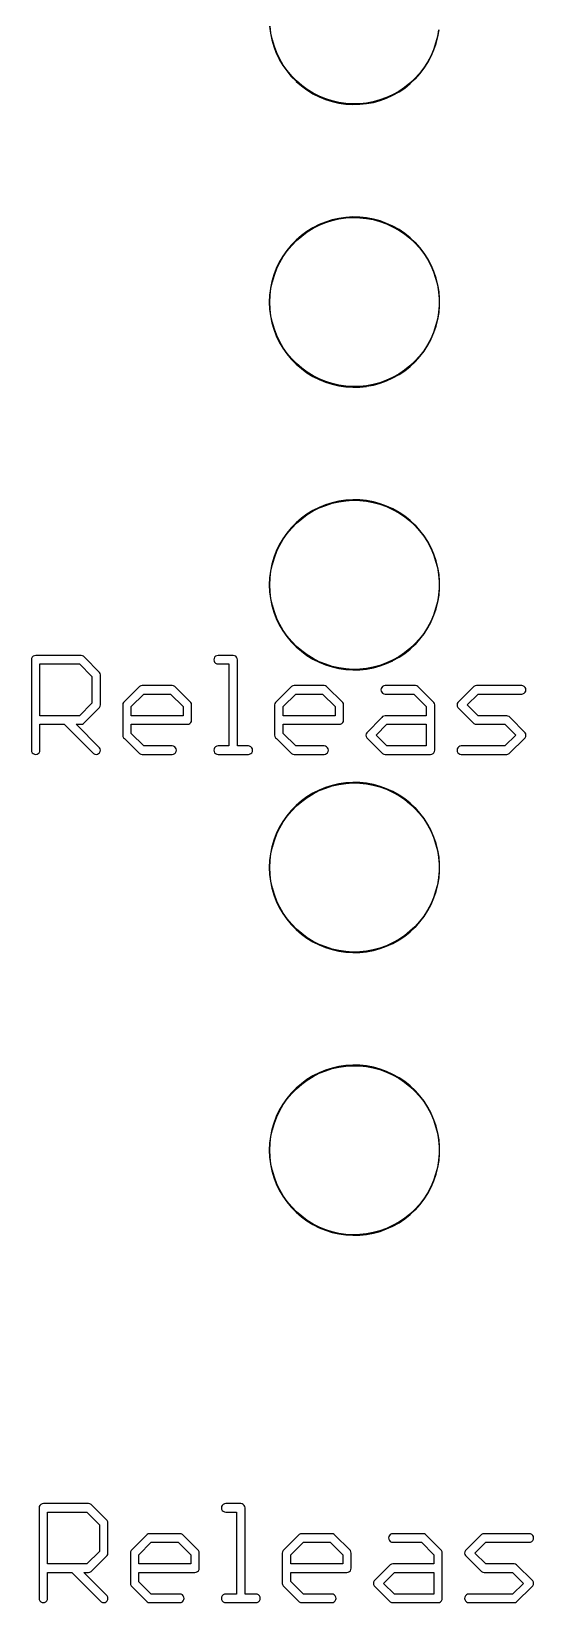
# Model space of a CAD drawing. Extents: x 3 to 69, y 0 to 129.
# Drawn here: x 41.32 to 50.34, y 31.13 to 59.36 of the extents above; entities that cross this region are included whole.
import ezdxf

# ---------------------------------------------------------------- set-up
doc = ezdxf.new("R2010")
doc.units = 0

msp = doc.modelspace()

# ---------------------------------------------------------------- linework, layer by layer
at = {"color": 34, "true_color": 0x008000}
for points in [[(45.59553, 59.45377, 0), (45.61078, 59.33186, 0), (45.61102, 59.33029, 0), (45.63642, 59.20837, 0), (45.67198, 59.08899, 0), (45.71516, 58.97215, 0), (45.7685, 58.86039, 0), (45.76923, 58.85897, 0), (45.83273, 58.75229, 0), (45.90385, 58.65069, 0), (45.98513, 58.55417, 0), (46.07149, 58.46527, 0), (46.07261, 58.46415, 0), (46.16659, 58.38287, 0), (46.26565, 58.30921, 0), (46.37233, 58.24317, 0), (46.37375, 58.24244, 0), (46.48551, 58.18656, 0), (46.59981, 58.14084, 0), (46.71919, 58.10274, 0), (46.83857, 58.0748, 0), (46.84014, 58.07456, 0), (46.9646, 58.05677, 0), (47.08906, 58.04916, 0), (47.21352, 58.0517, 0), (47.33544, 58.0644, 0), (47.337, 58.06464, 0), (47.46146, 58.0875, 0), (47.58084, 58.12052, 0), (47.69768, 58.1637, 0), (47.80944, 58.2145, 0), (47.81086, 58.21523, 0), (47.92008, 58.27619, 0), (48.02422, 58.34477, 0), (48.12074, 58.42351, 0), (48.21218, 58.50733, 0), (48.2133, 58.50845, 0), (48.29458, 58.59989, 0), (48.37078, 58.69895, 0), (48.43936, 58.80309, 0), (48.49778, 58.91485, 0), (48.49851, 58.91627, 0), (48.54677, 59.03057, 0), (48.58741, 59.14741, 0), (48.61789, 59.26679, 0), (48.63821, 59.39125, 0)], [(48.62832, 59.39301, 0), (48.60822, 59.26992, 0), (48.57774, 59.15054, 0), (48.5371, 59.0337, 0), (48.48889, 58.91952, 0), (48.43115, 58.80906, 0), (48.36257, 58.70492, 0), (48.28637, 58.60586, 0), (48.20554, 58.51492, 0), (48.11477, 58.43172, 0), (48.01825, 58.35298, 0), (47.91411, 58.2844, 0), (47.80571, 58.2239, 0), (47.69455, 58.17337, 0), (47.57771, 58.13019, 0), (47.45833, 58.09717, 0), (47.33496, 58.07451, 0), (47.33496, 58.07451, 0), (47.21352, 58.06186, 0), (47.08906, 58.05932, 0), (46.9646, 58.06693, 0), (46.8414, 58.08454, 0), (46.72232, 58.11241, 0), (46.60294, 58.15051, 0), (46.48864, 58.19623, 0), (46.37813, 58.25148, 0), (46.27162, 58.31742, 0), (46.17256, 58.39108, 0), (46.07878, 58.47219, 0), (45.99334, 58.56014, 0), (45.91206, 58.65666, 0), (45.84094, 58.75826, 0), (45.7777, 58.8645, 0), (45.72483, 58.97528, 0), (45.68165, 59.09212, 0), (45.64609, 59.2115, 0), (45.62083, 59.33276, 0), (45.60569, 59.45377, 0)]]:
    msp.add_polyline3d(points, dxfattribs=at)
for points in [[(46.9646, 56.01969, 0), (46.84014, 56.00192, 0), (46.83857, 56.00167, 0), (46.71919, 55.97373, 0), (46.59981, 55.93563, 0), (46.48551, 55.88991, 0), (46.37375, 55.83403, 0), (46.37233, 55.8333, 0), (46.26565, 55.76726, 0), (46.16659, 55.6936, 0), (46.07261, 55.61232, 0), (46.07149, 55.6112, 0), (45.98513, 55.5223, 0), (45.90385, 55.42578, 0), (45.83273, 55.32418, 0), (45.76923, 55.2175, 0), (45.7685, 55.21608, 0), (45.71516, 55.10432, 0), (45.67198, 54.98748, 0), (45.63642, 54.8681, 0), (45.61102, 54.74618, 0), (45.61078, 54.74462, 0), (45.59553, 54.6227, 0), (45.59045, 54.49824, 0), (45.59553, 54.37377, 0), (45.61078, 54.25185, 0), (45.61102, 54.25029, 0), (45.63642, 54.12837, 0), (45.67198, 54.00899, 0), (45.71516, 53.89215, 0), (45.7685, 53.78039, 0), (45.76923, 53.77897, 0), (45.83273, 53.67229, 0), (45.90385, 53.57069, 0), (45.98513, 53.47417, 0), (46.07149, 53.38527, 0), (46.07261, 53.38415, 0), (46.16659, 53.30287, 0), (46.26565, 53.22921, 0), (46.37233, 53.16317, 0), (46.37375, 53.16244, 0), (46.48551, 53.10656, 0), (46.59981, 53.06084, 0), (46.71919, 53.02274, 0), (46.83857, 52.9948, 0), (46.84014, 52.99455, 0), (46.9646, 52.97678, 0), (47.08906, 52.96915, 0), (47.21352, 52.9717, 0), (47.33544, 52.98439, 0), (47.337, 52.98464, 0), (47.46146, 53.0075, 0), (47.58084, 53.04052, 0), (47.69768, 53.0837, 0), (47.80944, 53.1345, 0), (47.81086, 53.13523, 0), (47.92008, 53.19619, 0), (48.02422, 53.26477, 0), (48.12074, 53.34351, 0), (48.21218, 53.42733, 0), (48.2133, 53.42845, 0), (48.29458, 53.51989, 0), (48.37078, 53.61895, 0), (48.43936, 53.72309, 0), (48.49778, 53.83485, 0), (48.49851, 53.83627, 0), (48.54677, 53.95057, 0), (48.58741, 54.06741, 0), (48.61789, 54.18679, 0), (48.63821, 54.31125, 0), (48.63846, 54.31282, 0), (48.64861, 54.43728, 0), (48.64861, 54.5592, 0), (48.63846, 54.68365, 0), (48.63821, 54.68522, 0), (48.61789, 54.80968, 0), (48.58741, 54.92906, 0), (48.54677, 55.0459, 0), (48.49851, 55.1602, 0), (48.49778, 55.16162, 0), (48.43936, 55.27338, 0), (48.37078, 55.37752, 0), (48.29458, 55.47658, 0), (48.2133, 55.56802, 0), (48.21218, 55.56914, 0), (48.12074, 55.65296, 0), (48.02422, 55.7317, 0), (47.92008, 55.80028, 0), (47.81086, 55.86124, 0), (47.80944, 55.86197, 0), (47.69768, 55.91277, 0), (47.58084, 55.95595, 0), (47.46146, 55.98897, 0), (47.337, 56.01183, 0), (47.33544, 56.01208, 0), (47.21352, 56.02477, 0), (47.08906, 56.02732, 0), (46.9646, 56.01969, 0)], [(47.33483, 52.99449, 0), (47.21352, 52.98186, 0), (47.08906, 52.97931, 0), (46.9646, 52.98694, 0), (46.84151, 53.00451, 0), (46.72232, 53.03241, 0), (46.60294, 53.07051, 0), (46.48864, 53.11623, 0), (46.37813, 53.17148, 0), (46.27162, 53.23742, 0), (46.17256, 53.31108, 0), (46.07878, 53.39219, 0), (45.99334, 53.48014, 0), (45.91206, 53.57666, 0), (45.84094, 53.67826, 0), (45.77771, 53.78449, 0), (45.72483, 53.89528, 0), (45.68165, 54.01212, 0), (45.64609, 54.1315, 0), (45.62082, 54.25278, 0), (45.60569, 54.37377, 0), (45.60061, 54.49824, 0), (45.60569, 54.6227, 0), (45.62082, 54.74369, 0), (45.64609, 54.86497, 0), (45.68165, 54.98435, 0), (45.72483, 55.10119, 0), (45.7777, 55.21197, 0), (45.84094, 55.31821, 0), (45.91206, 55.41981, 0), (45.99334, 55.51633, 0), (46.07878, 55.60428, 0), (46.17256, 55.68539, 0), (46.27162, 55.75905, 0), (46.37813, 55.82499, 0), (46.48864, 55.88024, 0), (46.60294, 55.92596, 0), (46.72232, 55.96406, 0), (46.84151, 55.99196, 0), (46.9646, 56.00953, 0), (47.08906, 56.01716, 0), (47.21352, 56.01461, 0), (47.33483, 56.00198, 0), (47.45833, 55.9793, 0), (47.57771, 55.94628, 0), (47.69455, 55.9031, 0), (47.80571, 55.85257, 0), (47.91411, 55.79207, 0), (48.01825, 55.72349, 0), (48.11477, 55.64475, 0), (48.20554, 55.56155, 0), (48.28637, 55.47061, 0), (48.36257, 55.37155, 0), (48.43115, 55.26741, 0), (48.48889, 55.15695, 0), (48.5371, 55.04277, 0), (48.57774, 54.92593, 0), (48.60822, 54.80655, 0), (48.62831, 54.68347, 0), (48.63845, 54.5592, 0), (48.63845, 54.43728, 0), (48.62831, 54.313, 0), (48.60822, 54.18992, 0), (48.57774, 54.07054, 0), (48.5371, 53.9537, 0), (48.48889, 53.83952, 0), (48.43115, 53.72906, 0), (48.36257, 53.62492, 0), (48.28637, 53.52586, 0), (48.20554, 53.43492, 0), (48.11477, 53.35172, 0), (48.01825, 53.27298, 0), (47.91411, 53.2044, 0), (47.80571, 53.1439, 0), (47.69455, 53.09337, 0), (47.57771, 53.05019, 0), (47.45833, 53.01717, 0), (47.33483, 52.99449, 0)], [(46.9646, 50.9397, 0), (46.84014, 50.92191, 0), (46.83857, 50.92167, 0), (46.71919, 50.89373, 0), (46.59981, 50.85563, 0), (46.48551, 50.80991, 0), (46.37375, 50.75403, 0), (46.37233, 50.7533, 0), (46.26565, 50.68726, 0), (46.16659, 50.6136, 0), (46.07261, 50.53232, 0), (46.07149, 50.5312, 0), (45.98513, 50.4423, 0), (45.90385, 50.34578, 0), (45.83273, 50.24418, 0), (45.76923, 50.1375, 0), (45.7685, 50.13608, 0), (45.71516, 50.02432, 0), (45.67198, 49.90748, 0), (45.63642, 49.7881, 0), (45.61102, 49.66618, 0), (45.61078, 49.66462, 0), (45.59553, 49.5427, 0), (45.59045, 49.41824, 0), (45.59553, 49.29378, 0), (45.61078, 49.17185, 0), (45.61102, 49.17029, 0), (45.63642, 49.04837, 0), (45.67198, 48.92899, 0), (45.71516, 48.81215, 0), (45.7685, 48.70039, 0), (45.76923, 48.69897, 0), (45.83273, 48.59229, 0), (45.90385, 48.49069, 0), (45.98513, 48.39417, 0), (46.07149, 48.30527, 0), (46.07261, 48.30415, 0), (46.16659, 48.22287, 0), (46.26565, 48.14921, 0), (46.37233, 48.08317, 0), (46.37375, 48.08244, 0), (46.48551, 48.02656, 0), (46.59981, 47.98084, 0), (46.71919, 47.94274, 0), (46.83857, 47.9148, 0), (46.84014, 47.91456, 0), (46.9646, 47.89677, 0), (47.08906, 47.88916, 0), (47.21352, 47.89169, 0), (47.33544, 47.9044, 0), (47.337, 47.90464, 0), (47.46146, 47.9275, 0), (47.58084, 47.96052, 0), (47.69768, 48.0037, 0), (47.80944, 48.0545, 0), (47.81086, 48.05523, 0), (47.92008, 48.11619, 0), (48.02422, 48.18477, 0), (48.12074, 48.26351, 0), (48.21218, 48.34733, 0), (48.2133, 48.34845, 0), (48.29458, 48.43989, 0), (48.37078, 48.53895, 0), (48.43936, 48.64309, 0), (48.49778, 48.75485, 0), (48.49851, 48.75627, 0), (48.54677, 48.87057, 0), (48.58741, 48.98741, 0), (48.61789, 49.10679, 0), (48.63821, 49.23125, 0), (48.63846, 49.23282, 0), (48.64861, 49.35728, 0), (48.64861, 49.4792, 0), (48.63846, 49.60366, 0), (48.63821, 49.60522, 0), (48.61814, 49.72812, 0), (48.61789, 49.72968, 0), (48.58741, 49.84906, 0), (48.54677, 49.9659, 0), (48.49851, 50.0802, 0), (48.49778, 50.08162, 0), (48.43936, 50.19338, 0), (48.37078, 50.29752, 0), (48.29458, 50.39658, 0), (48.2133, 50.48802, 0), (48.21218, 50.48914, 0), (48.12074, 50.57296, 0), (48.02422, 50.6517, 0), (47.92008, 50.72028, 0), (47.81086, 50.78124, 0), (47.80944, 50.78197, 0), (47.69768, 50.83277, 0), (47.58084, 50.87595, 0), (47.46146, 50.90897, 0), (47.337, 50.93183, 0), (47.33544, 50.93207, 0), (47.21352, 50.94478, 0), (47.08906, 50.94731, 0), (46.9646, 50.9397, 0)], [(47.33496, 47.91451, 0), (47.21352, 47.90185, 0), (47.08906, 47.89932, 0), (46.9646, 47.90693, 0), (46.8414, 47.92454, 0), (46.72232, 47.95241, 0), (46.60294, 47.99051, 0), (46.48864, 48.03623, 0), (46.37813, 48.09148, 0), (46.27162, 48.15742, 0), (46.17256, 48.23108, 0), (46.07878, 48.31219, 0), (45.99334, 48.40014, 0), (45.91206, 48.49666, 0), (45.84094, 48.59826, 0), (45.7777, 48.7045, 0), (45.72483, 48.81528, 0), (45.68165, 48.93212, 0), (45.64609, 49.0515, 0), (45.62082, 49.17278, 0), (45.60569, 49.29378, 0), (45.60061, 49.41824, 0), (45.60569, 49.5427, 0), (45.62082, 49.66369, 0), (45.64609, 49.78497, 0), (45.68165, 49.90435, 0), (45.72483, 50.02119, 0), (45.7777, 50.13197, 0), (45.84094, 50.23821, 0), (45.91206, 50.33981, 0), (45.99334, 50.43633, 0), (46.07878, 50.52428, 0), (46.17256, 50.60539, 0), (46.27162, 50.67905, 0), (46.37813, 50.74499, 0), (46.48864, 50.80024, 0), (46.60294, 50.84596, 0), (46.72232, 50.88406, 0), (46.8414, 50.91193, 0), (46.9646, 50.92954, 0), (47.08906, 50.93715, 0), (47.21352, 50.93462, 0), (47.33496, 50.92196, 0), (47.45833, 50.8993, 0), (47.57771, 50.86628, 0), (47.69455, 50.8231, 0), (47.80571, 50.77257, 0), (47.91411, 50.71207, 0), (48.01825, 50.64349, 0), (48.11477, 50.56475, 0), (48.20554, 50.48155, 0), (48.28637, 50.39061, 0), (48.36257, 50.29155, 0), (48.43115, 50.18741, 0), (48.48889, 50.07695, 0), (48.5371, 49.96277, 0), (48.57774, 49.84593, 0), (48.60822, 49.72655, 0), (48.62832, 49.60346, 0), (48.63845, 49.4792, 0), (48.63845, 49.35728, 0), (48.62831, 49.233, 0), (48.60822, 49.10992, 0), (48.57774, 48.99054, 0), (48.5371, 48.8737, 0), (48.48889, 48.75952, 0), (48.43115, 48.64906, 0), (48.36257, 48.54492, 0), (48.28637, 48.44586, 0), (48.20554, 48.35492, 0), (48.11477, 48.27172, 0), (48.01825, 48.19298, 0), (47.91411, 48.1244, 0), (47.80571, 48.0639, 0), (47.69455, 48.01337, 0), (47.57771, 47.97019, 0), (47.45833, 47.93717, 0), (47.33496, 47.91451, 0)], [(42.2358, 46.91498, 0), (42.25704, 46.92581, 0), (42.2739, 46.94267, 0), (42.54314, 47.21445, 0), (42.55397, 47.23569, 0), (42.5577, 47.25924, 0), (42.5577, 47.80025, 0), (42.55397, 47.8238, 0), (42.54314, 47.84504, 0), (42.2739, 48.11682, 0), (42.25704, 48.13368, 0), (42.2358, 48.14451, 0), (42.21225, 48.14824, 0), (41.39691, 48.14824, 0), (41.37337, 48.14451, 0), (41.35213, 48.13368, 0), (41.33527, 48.11682, 0), (41.32444, 48.09558, 0), (41.32071, 48.07204, 0), (41.32071, 46.44644, 0), (41.32444, 46.42289, 0), (41.33527, 46.40165, 0), (41.35213, 46.38479, 0), (41.37337, 46.37396, 0), (41.39691, 46.37024, 0), (41.42046, 46.37396, 0), (41.44169, 46.38479, 0), (41.45856, 46.40165, 0), (41.46938, 46.42289, 0), (41.47311, 46.44644, 0), (41.47311, 46.91126, 0), (41.91024, 46.91126, 0), (42.43671, 46.38479, 0), (42.45795, 46.37396, 0), (42.4815, 46.37024, 0), (42.50504, 46.37396, 0), (42.52628, 46.38479, 0), (42.54314, 46.40165, 0), (42.55397, 46.42289, 0), (42.5577, 46.44644, 0), (42.55397, 46.46998, 0), (42.54314, 46.49122, 0), (42.1231, 46.91126, 0), (42.21225, 46.91126, 0), (42.2358, 46.91498, 0)], [(42.18174, 47.06366, 0), (41.47311, 47.06366, 0), (41.47311, 47.99584, 0), (42.18173, 47.99584, 0), (42.4053, 47.77016, 0), (42.4053, 47.28933, 0), (42.18174, 47.06366, 0)], [(44.67097, 48.14824, 0), (44.64743, 48.14451, 0), (44.62619, 48.13368, 0), (44.60933, 48.11682, 0), (44.5985, 48.09558, 0), (44.59477, 48.07204, 0), (44.5985, 48.04849, 0), (44.60933, 48.02725, 0), (44.62619, 48.01039, 0), (44.64743, 47.99956, 0), (44.67097, 47.99584, 0), (44.86656, 47.99584, 0), (44.86656, 46.52264, 0), (44.67097, 46.52264, 0), (44.64743, 46.51891, 0), (44.62619, 46.50808, 0), (44.60933, 46.49122, 0), (44.5985, 46.46998, 0), (44.59477, 46.44644, 0), (44.5985, 46.42289, 0), (44.60933, 46.40165, 0), (44.62619, 46.38479, 0), (44.64743, 46.37396, 0), (44.67097, 46.37024, 0), (45.21454, 46.37024, 0), (45.23808, 46.37396, 0), (45.25932, 46.38479, 0), (45.27618, 46.40165, 0), (45.28701, 46.42289, 0), (45.29074, 46.44644, 0), (45.28701, 46.46998, 0), (45.27618, 46.49122, 0), (45.25932, 46.50808, 0), (45.23808, 46.51891, 0), (45.21454, 46.52264, 0), (45.01896, 46.52264, 0), (45.01896, 48.07204, 0), (45.01523, 48.09558, 0), (45.0044, 48.11682, 0), (44.98754, 48.13368, 0), (44.9663, 48.14451, 0), (44.94276, 48.14824, 0), (44.67097, 48.14824, 0)], [(44.14334, 46.91498, 0), (44.16458, 46.92581, 0), (44.18144, 46.94267, 0), (44.19227, 46.96391, 0), (44.196, 46.98746, 0), (44.196, 47.25924, 0), (44.19227, 47.28278, 0), (44.18144, 47.30402, 0), (43.8928, 47.59266, 0), (43.87156, 47.60349, 0), (43.84802, 47.60722, 0), (43.307, 47.60722, 0), (43.28345, 47.60349, 0), (43.26221, 47.59266, 0), (42.97357, 47.30402, 0), (42.96274, 47.28278, 0), (42.95901, 47.25924, 0), (42.95901, 46.71568, 0), (42.96274, 46.69213, 0), (42.97357, 46.67089, 0), (42.99043, 46.65403, 0), (43.26221, 46.38479, 0), (43.28345, 46.37396, 0), (43.307, 46.37024, 0), (43.84802, 46.37024, 0), (43.87156, 46.37396, 0), (43.8928, 46.38479, 0), (43.90966, 46.40165, 0), (43.92049, 46.42289, 0), (43.92422, 46.44644, 0), (43.92049, 46.46998, 0), (43.90966, 46.49122, 0), (43.8928, 46.50808, 0), (43.87156, 46.51891, 0), (43.84802, 46.52264, 0), (43.33708, 46.52264, 0), (43.11142, 46.74619, 0), (43.11142, 46.91126, 0), (44.1198, 46.91126, 0), (44.14334, 46.91498, 0)], [(44.0436, 47.06366, 0), (43.11142, 47.06366, 0), (43.11142, 47.22901, 0), (43.33723, 47.45482, 0), (43.81778, 47.45482, 0), (44.0436, 47.229, 0), (44.0436, 47.06366, 0)], [(46.8713, 46.91498, 0), (46.89254, 46.92581, 0), (46.9094, 46.94267, 0), (46.92023, 46.96391, 0), (46.92396, 46.98746, 0), (46.92396, 47.25924, 0), (46.92023, 47.28278, 0), (46.9094, 47.30402, 0), (46.62076, 47.59266, 0), (46.59952, 47.60349, 0), (46.57598, 47.60722, 0), (46.03496, 47.60722, 0), (46.01141, 47.60349, 0), (45.99017, 47.59266, 0), (45.70153, 47.30402, 0), (45.6907, 47.28278, 0), (45.68698, 47.25924, 0), (45.68698, 46.71568, 0), (45.6907, 46.69213, 0), (45.70153, 46.67089, 0), (45.71839, 46.65403, 0), (45.99017, 46.38479, 0), (46.01141, 46.37396, 0), (46.03496, 46.37024, 0), (46.57598, 46.37024, 0), (46.59952, 46.37396, 0), (46.62076, 46.38479, 0), (46.63762, 46.40165, 0), (46.64845, 46.42289, 0), (46.65218, 46.44644, 0), (46.64845, 46.46998, 0), (46.63762, 46.49122, 0), (46.62076, 46.50808, 0), (46.59952, 46.51891, 0), (46.57598, 46.52264, 0), (46.06504, 46.52264, 0), (45.83938, 46.74619, 0), (45.83938, 46.91126, 0), (46.84776, 46.91126, 0), (46.8713, 46.91498, 0)], [(46.77156, 47.06366, 0), (45.83938, 47.06366, 0), (45.83938, 47.22901, 0), (46.06519, 47.45482, 0), (46.54574, 47.45482, 0), (46.77156, 47.229, 0), (46.77156, 47.06366, 0)], [(47.67072, 47.60722, 0), (47.64717, 47.60349, 0), (47.62593, 47.59266, 0), (47.60907, 47.5758, 0), (47.59824, 47.55456, 0), (47.59452, 47.53102, 0), (47.59824, 47.50747, 0), (47.60907, 47.48623, 0), (47.62593, 47.46937, 0), (47.64717, 47.45854, 0), (47.67072, 47.45482, 0), (48.18404, 47.45482, 0), (48.40985, 47.22901, 0), (48.40985, 47.06366, 0), (47.67072, 47.06366, 0), (47.64717, 47.05993, 0), (47.62593, 47.0491, 0), (47.60907, 47.03224, 0), (47.33983, 46.76046, 0), (47.329, 46.73922, 0), (47.32528, 46.71568, 0), (47.329, 46.69213, 0), (47.33983, 46.67089, 0), (47.62593, 46.38479, 0), (47.64717, 46.37396, 0), (47.67072, 46.37024, 0), (48.48605, 46.37024, 0), (48.5096, 46.37396, 0), (48.53084, 46.38479, 0), (48.5477, 46.40165, 0), (48.55853, 46.42289, 0), (48.56225, 46.44644, 0), (48.56225, 47.25924, 0), (48.55853, 47.28278, 0), (48.5477, 47.30402, 0), (48.25906, 47.59266, 0), (48.23782, 47.60349, 0), (48.21428, 47.60722, 0), (47.67072, 47.60722, 0)], [(50.18346, 46.67089, 0), (50.19429, 46.69213, 0), (50.19802, 46.71568, 0), (50.19429, 46.73922, 0), (50.18346, 46.76046, 0), (49.91422, 47.03224, 0), (49.89736, 47.0491, 0), (49.87612, 47.05993, 0), (49.85258, 47.06366, 0), (49.33924, 47.06366, 0), (49.14367, 47.25924, 0), (49.33925, 47.45482, 0), (50.12182, 47.45482, 0), (50.14536, 47.45854, 0), (50.1666, 47.46937, 0), (50.18346, 47.48623, 0), (50.19429, 47.50747, 0), (50.19802, 47.53102, 0), (50.19429, 47.55456, 0), (50.18346, 47.5758, 0), (50.1666, 47.59266, 0), (50.14536, 47.60349, 0), (50.12182, 47.60722, 0), (49.30902, 47.60722, 0), (49.28547, 47.60349, 0), (49.26423, 47.59266, 0), (48.97559, 47.30402, 0), (48.96476, 47.28278, 0), (48.96104, 47.25924, 0), (48.96476, 47.23569, 0), (48.97559, 47.21445, 0), (49.26423, 46.92581, 0), (49.28547, 46.91498, 0), (49.30902, 46.91126, 0), (49.82205, 46.91126, 0), (50.0156, 46.71589, 0), (49.82235, 46.52264, 0), (49.03724, 46.52264, 0), (49.01369, 46.51891, 0), (48.99245, 46.50808, 0), (48.97559, 46.49122, 0), (48.96476, 46.46998, 0), (48.96104, 46.44644, 0), (48.96476, 46.42289, 0), (48.97559, 46.40165, 0), (48.99245, 46.38479, 0), (49.01369, 46.37396, 0), (49.03724, 46.37024, 0), (49.85258, 46.37024, 0), (49.87612, 46.37396, 0), (49.89736, 46.38479, 0), (50.18346, 46.67089, 0)], [(48.40985, 46.52264, 0), (47.70094, 46.52264, 0), (47.50769, 46.71589, 0), (47.70124, 46.91126, 0), (48.40985, 46.91126, 0), (48.40985, 46.52264, 0)], [(46.9646, 45.8597, 0), (46.84014, 45.84191, 0), (46.83857, 45.84167, 0), (46.71919, 45.81373, 0), (46.59981, 45.77563, 0), (46.48551, 45.72991, 0), (46.37375, 45.67403, 0), (46.37233, 45.6733, 0), (46.26565, 45.60726, 0), (46.16659, 45.5336, 0), (46.07261, 45.45232, 0), (46.07149, 45.4512, 0), (45.98513, 45.3623, 0), (45.90385, 45.26578, 0), (45.83273, 45.16418, 0), (45.76923, 45.0575, 0), (45.7685, 45.05608, 0), (45.71516, 44.94432, 0), (45.67198, 44.82748, 0), (45.63642, 44.7081, 0), (45.61102, 44.58618, 0), (45.61078, 44.58462, 0), (45.59553, 44.4627, 0), (45.59045, 44.33824, 0), (45.59553, 44.21377, 0), (45.61078, 44.09186, 0), (45.61102, 44.09029, 0), (45.63642, 43.96837, 0), (45.67198, 43.84899, 0), (45.71516, 43.73215, 0), (45.7685, 43.62039, 0), (45.76923, 43.61897, 0), (45.83273, 43.51229, 0), (45.90385, 43.41069, 0), (45.98513, 43.31417, 0), (46.07149, 43.22527, 0), (46.07261, 43.22415, 0), (46.16659, 43.14287, 0), (46.26565, 43.06921, 0), (46.37233, 43.00317, 0), (46.37375, 43.00244, 0), (46.48551, 42.94656, 0), (46.59981, 42.90084, 0), (46.71919, 42.86274, 0), (46.83857, 42.8348, 0), (46.84014, 42.83456, 0), (46.9646, 42.81677, 0), (47.08906, 42.80916, 0), (47.21352, 42.81169, 0), (47.33544, 42.8244, 0), (47.337, 42.82464, 0), (47.46146, 42.8475, 0), (47.58084, 42.88052, 0), (47.69768, 42.9237, 0), (47.80944, 42.9745, 0), (47.81086, 42.97523, 0), (47.92008, 43.03619, 0), (48.02422, 43.10477, 0), (48.12074, 43.18351, 0), (48.21218, 43.26733, 0), (48.2133, 43.26845, 0), (48.29458, 43.35989, 0), (48.37078, 43.45895, 0), (48.43936, 43.56309, 0), (48.49778, 43.67485, 0), (48.49851, 43.67627, 0), (48.54677, 43.79057, 0), (48.58741, 43.90741, 0), (48.61789, 44.02679, 0), (48.63821, 44.15125, 0), (48.63846, 44.15282, 0), (48.64861, 44.27728, 0), (48.64861, 44.3992, 0), (48.63846, 44.52365, 0), (48.63821, 44.52522, 0), (48.61814, 44.64812, 0), (48.61789, 44.64968, 0), (48.58741, 44.76906, 0), (48.54677, 44.8859, 0), (48.49851, 45.0002, 0), (48.49778, 45.00162, 0), (48.43936, 45.11338, 0), (48.37078, 45.21752, 0), (48.29458, 45.31658, 0), (48.2133, 45.40802, 0), (48.21218, 45.40914, 0), (48.12074, 45.49296, 0), (48.02422, 45.5717, 0), (47.92008, 45.64028, 0), (47.81086, 45.70124, 0), (47.80944, 45.70197, 0), (47.69768, 45.75277, 0), (47.58084, 45.79595, 0), (47.46146, 45.82897, 0), (47.337, 45.85183, 0), (47.33544, 45.85207, 0), (47.21352, 45.86478, 0), (47.08906, 45.86732, 0), (46.9646, 45.8597, 0)], [(47.33496, 42.83451, 0), (47.21352, 42.82185, 0), (47.08906, 42.81932, 0), (46.9646, 42.82693, 0), (46.8414, 42.84454, 0), (46.72232, 42.87241, 0), (46.60294, 42.91051, 0), (46.48864, 42.95623, 0), (46.37813, 43.01148, 0), (46.27162, 43.07742, 0), (46.17256, 43.15108, 0), (46.07878, 43.23219, 0), (45.99334, 43.32014, 0), (45.91206, 43.41666, 0), (45.84094, 43.51826, 0), (45.7777, 43.6245, 0), (45.72483, 43.73528, 0), (45.68165, 43.85212, 0), (45.64609, 43.9715, 0), (45.62083, 44.09276, 0), (45.60569, 44.21377, 0), (45.60061, 44.33824, 0), (45.60569, 44.4627, 0), (45.62082, 44.58369, 0), (45.64609, 44.70497, 0), (45.68165, 44.82435, 0), (45.72483, 44.94119, 0), (45.7777, 45.05197, 0), (45.84094, 45.15821, 0), (45.91206, 45.25981, 0), (45.99334, 45.35633, 0), (46.07878, 45.44428, 0), (46.17256, 45.52539, 0), (46.27162, 45.59905, 0), (46.37813, 45.66499, 0), (46.48864, 45.72024, 0), (46.60294, 45.76596, 0), (46.72232, 45.80406, 0), (46.84151, 45.83196, 0), (46.9646, 45.84954, 0), (47.08906, 45.85716, 0), (47.21352, 45.85462, 0), (47.33496, 45.84196, 0), (47.45833, 45.8193, 0), (47.57771, 45.78628, 0), (47.69455, 45.7431, 0), (47.80571, 45.69257, 0), (47.91411, 45.63207, 0), (48.01825, 45.56349, 0), (48.11477, 45.48475, 0), (48.20554, 45.40155, 0), (48.28637, 45.31061, 0), (48.36257, 45.21155, 0), (48.43115, 45.10741, 0), (48.48889, 44.99695, 0), (48.5371, 44.88277, 0), (48.57774, 44.76593, 0), (48.60822, 44.64655, 0), (48.62831, 44.52347, 0), (48.63845, 44.3992, 0), (48.63845, 44.27728, 0), (48.62831, 44.153, 0), (48.60822, 44.02992, 0), (48.57774, 43.91054, 0), (48.5371, 43.7937, 0), (48.48889, 43.67952, 0), (48.43115, 43.56906, 0), (48.36257, 43.46492, 0), (48.28637, 43.36586, 0), (48.20554, 43.27492, 0), (48.11477, 43.19172, 0), (48.01825, 43.11298, 0), (47.91411, 43.0444, 0), (47.80571, 42.9839, 0), (47.69455, 42.93337, 0), (47.57771, 42.89019, 0), (47.45833, 42.85717, 0), (47.33496, 42.83451, 0)], [(46.9646, 40.7797, 0), (46.84014, 40.76191, 0), (46.83857, 40.76167, 0), (46.71919, 40.73373, 0), (46.59981, 40.69563, 0), (46.48551, 40.64991, 0), (46.37375, 40.59402, 0), (46.37233, 40.5933, 0), (46.26565, 40.52726, 0), (46.16659, 40.4536, 0), (46.07261, 40.37232, 0), (46.07149, 40.3712, 0), (45.98513, 40.2823, 0), (45.90385, 40.18578, 0), (45.83273, 40.08418, 0), (45.76923, 39.9775, 0), (45.7685, 39.97608, 0), (45.71516, 39.86432, 0), (45.67198, 39.74748, 0), (45.63642, 39.6281, 0), (45.61102, 39.50618, 0), (45.61078, 39.50461, 0), (45.59553, 39.3827, 0), (45.59045, 39.25824, 0), (45.59553, 39.13377, 0), (45.61078, 39.01186, 0), (45.61102, 39.01029, 0), (45.63642, 38.88837, 0), (45.67198, 38.76899, 0), (45.71516, 38.65215, 0), (45.7685, 38.54039, 0), (45.76923, 38.53897, 0), (45.83273, 38.43229, 0), (45.90385, 38.33068, 0), (45.98513, 38.23417, 0), (46.07149, 38.14526, 0), (46.07261, 38.14415, 0), (46.16659, 38.06286, 0), (46.26565, 37.98921, 0), (46.37233, 37.92317, 0), (46.37375, 37.92244, 0), (46.48551, 37.86656, 0), (46.59981, 37.82083, 0), (46.71919, 37.78273, 0), (46.83857, 37.7548, 0), (46.84014, 37.75456, 0), (46.9646, 37.73677, 0), (47.08906, 37.72916, 0), (47.21352, 37.73169, 0), (47.33544, 37.7444, 0), (47.337, 37.74463, 0), (47.46146, 37.7675, 0), (47.58084, 37.80052, 0), (47.69768, 37.8437, 0), (47.80944, 37.8945, 0), (47.81086, 37.89523, 0), (47.92008, 37.95619, 0), (48.02422, 38.02476, 0), (48.12074, 38.10351, 0), (48.21218, 38.18733, 0), (48.2133, 38.18845, 0), (48.29458, 38.27989, 0), (48.37078, 38.37895, 0), (48.43936, 38.48308, 0), (48.49778, 38.59485, 0), (48.49851, 38.59626, 0), (48.54677, 38.71056, 0), (48.58741, 38.82741, 0), (48.61789, 38.94679, 0), (48.63821, 39.07125, 0), (48.63846, 39.07282, 0), (48.64861, 39.19727, 0), (48.64861, 39.3192, 0), (48.63846, 39.44365, 0), (48.63821, 39.44522, 0), (48.61814, 39.56812, 0), (48.61789, 39.56968, 0), (48.58741, 39.68906, 0), (48.54677, 39.8059, 0), (48.49851, 39.9202, 0), (48.49778, 39.92161, 0), (48.43936, 40.03338, 0), (48.37078, 40.13752, 0), (48.29458, 40.23657, 0), (48.2133, 40.32802, 0), (48.21218, 40.32914, 0), (48.12074, 40.41296, 0), (48.02422, 40.4917, 0), (47.92008, 40.56028, 0), (47.81086, 40.62124, 0), (47.80944, 40.62196, 0), (47.69768, 40.67277, 0), (47.58084, 40.71595, 0), (47.46146, 40.74897, 0), (47.337, 40.77183, 0), (47.33544, 40.77207, 0), (47.21352, 40.78478, 0), (47.08906, 40.78731, 0), (46.9646, 40.7797, 0)], [(47.33508, 37.75452, 0), (47.21352, 37.74185, 0), (47.08906, 37.73932, 0), (46.9646, 37.74693, 0), (46.84151, 37.76451, 0), (46.72232, 37.7924, 0), (46.60294, 37.8305, 0), (46.48864, 37.87623, 0), (46.37805, 37.93153, 0), (46.27162, 37.99742, 0), (46.17256, 38.07108, 0), (46.07878, 38.15219, 0), (45.99334, 38.24013, 0), (45.91206, 38.33666, 0), (45.84094, 38.43826, 0), (45.77773, 38.54445, 0), (45.72483, 38.65527, 0), (45.68165, 38.77212, 0), (45.64609, 38.8915, 0), (45.62083, 39.01276, 0), (45.60569, 39.13377, 0), (45.60061, 39.25824, 0), (45.60569, 39.3827, 0), (45.62083, 39.50371, 0), (45.64609, 39.62496, 0), (45.68165, 39.74434, 0), (45.72483, 39.86119, 0), (45.77773, 39.97201, 0), (45.84094, 40.07821, 0), (45.91206, 40.17981, 0), (45.99334, 40.27633, 0), (46.07878, 40.36427, 0), (46.17256, 40.44539, 0), (46.27162, 40.51905, 0), (46.37805, 40.58493, 0), (46.48864, 40.64024, 0), (46.60294, 40.68596, 0), (46.72232, 40.72406, 0), (46.8414, 40.75193, 0), (46.9646, 40.76954, 0), (47.08906, 40.77715, 0), (47.21352, 40.77462, 0), (47.33496, 40.76196, 0), (47.45833, 40.7393, 0), (47.57771, 40.70628, 0), (47.69455, 40.6631, 0), (47.8058, 40.61252, 0), (47.91411, 40.55207, 0), (48.01825, 40.48349, 0), (48.11477, 40.40475, 0), (48.20554, 40.32154, 0), (48.28637, 40.23061, 0), (48.36257, 40.13154, 0), (48.43115, 40.02741, 0), (48.48889, 39.91695, 0), (48.5371, 39.80277, 0), (48.57774, 39.68593, 0), (48.60822, 39.56655, 0), (48.62832, 39.44341, 0), (48.63845, 39.3192, 0), (48.63845, 39.19727, 0), (48.62831, 39.073, 0), (48.60822, 38.94992, 0), (48.57774, 38.83054, 0), (48.5371, 38.7137, 0), (48.48889, 38.59952, 0), (48.43115, 38.48906, 0), (48.36257, 38.38492, 0), (48.28637, 38.28586, 0), (48.20554, 38.19492, 0), (48.11477, 38.11172, 0), (48.01825, 38.03298, 0), (47.91411, 37.9644, 0), (47.80571, 37.9039, 0), (47.69455, 37.85337, 0), (47.57771, 37.81019, 0), (47.45833, 37.77717, 0), (47.33508, 37.75452, 0)], [(42.37042, 31.67498, 0), (42.39166, 31.68581, 0), (42.6803, 31.97445, 0), (42.69113, 31.99569, 0), (42.69486, 32.01923, 0), (42.69486, 32.56026, 0), (42.69113, 32.58379, 0), (42.6803, 32.60504, 0), (42.39166, 32.89368, 0), (42.37042, 32.90451, 0), (42.34688, 32.90824, 0), (41.53407, 32.90824, 0), (41.51053, 32.90451, 0), (41.48928, 32.89368, 0), (41.47243, 32.87682, 0), (41.46159, 32.85558, 0), (41.45787, 32.83204, 0), (41.45787, 31.20643, 0), (41.46159, 31.18289, 0), (41.47243, 31.16165, 0), (41.48928, 31.14479, 0), (41.51053, 31.13396, 0), (41.53407, 31.13023, 0), (41.55762, 31.13396, 0), (41.57886, 31.14479, 0), (41.59572, 31.16165, 0), (41.60655, 31.18289, 0), (41.61027, 31.20643, 0), (41.61027, 31.67126, 0), (42.0474, 31.67126, 0), (42.57387, 31.14479, 0), (42.59511, 31.13396, 0), (42.61866, 31.13023, 0), (42.6422, 31.13396, 0), (42.66344, 31.14479, 0), (42.6803, 31.16165, 0), (42.69113, 31.18289, 0), (42.69486, 31.20643, 0), (42.69113, 31.22998, 0), (42.6803, 31.25122, 0), (42.26026, 31.67126, 0), (42.34688, 31.67126, 0), (42.37042, 31.67498, 0)], [(42.31665, 31.82366, 0), (41.61027, 31.82366, 0), (41.61027, 32.75584, 0), (42.31664, 32.75584, 0), (42.54246, 32.53002, 0), (42.54246, 32.04947, 0), (42.31665, 31.82366, 0)], [(44.80813, 32.90824, 0), (44.78459, 32.90451, 0), (44.76335, 32.89368, 0), (44.74649, 32.87682, 0), (44.73566, 32.85558, 0), (44.73193, 32.83204, 0), (44.73566, 32.80849, 0), (44.74649, 32.78725, 0), (44.76335, 32.77039, 0), (44.78459, 32.75956, 0), (44.80813, 32.75584, 0), (45.00371, 32.75584, 0), (45.00371, 31.28263, 0), (44.80813, 31.28263, 0), (44.78459, 31.27891, 0), (44.76335, 31.26808, 0), (44.74649, 31.25122, 0), (44.73566, 31.22998, 0), (44.73193, 31.20643, 0), (44.73566, 31.18289, 0), (44.74649, 31.16165, 0), (44.76335, 31.14479, 0), (44.78459, 31.13396, 0), (44.80813, 31.13023, 0), (45.3517, 31.13023, 0), (45.37524, 31.13396, 0), (45.39648, 31.14479, 0), (45.41334, 31.16165, 0), (45.42417, 31.18289, 0), (45.4279, 31.20643, 0), (45.42417, 31.22998, 0), (45.41334, 31.25122, 0), (45.39648, 31.26808, 0), (45.37524, 31.27891, 0), (45.3517, 31.28263, 0), (45.15611, 31.28263, 0), (45.15611, 32.83204, 0), (45.15239, 32.85558, 0), (45.14156, 32.87682, 0), (45.1247, 32.89368, 0), (45.10346, 32.90451, 0), (45.07991, 32.90824, 0), (44.80813, 32.90824, 0)], [(44.2805, 31.67498, 0), (44.30174, 31.68581, 0), (44.3186, 31.70267, 0), (44.32943, 31.72391, 0), (44.33316, 31.74746, 0), (44.33316, 32.01923, 0), (44.32943, 32.04278, 0), (44.3186, 32.06402, 0), (44.02996, 32.35266, 0), (44.00872, 32.36349, 0), (43.98518, 32.36722, 0), (43.44161, 32.36722, 0), (43.41807, 32.36349, 0), (43.39683, 32.35266, 0), (43.37997, 32.3358, 0), (43.11073, 32.06402, 0), (43.0999, 32.04278, 0), (43.09618, 32.01923, 0), (43.09618, 31.47568, 0), (43.0999, 31.45213, 0), (43.11073, 31.43089, 0), (43.39683, 31.14479, 0), (43.41807, 31.13396, 0), (43.44161, 31.13023, 0), (43.98518, 31.13023, 0), (44.00872, 31.13396, 0), (44.02996, 31.14479, 0), (44.04682, 31.16165, 0), (44.05765, 31.18289, 0), (44.06138, 31.20643, 0), (44.05765, 31.22998, 0), (44.04682, 31.25122, 0), (44.02996, 31.26808, 0), (44.00872, 31.27891, 0), (43.98518, 31.28263, 0), (43.47185, 31.28263, 0), (43.24858, 31.5059, 0), (43.24858, 31.67126, 0), (44.25696, 31.67126, 0), (44.2805, 31.67498, 0)], [(44.18076, 31.82366, 0), (43.24858, 31.82366, 0), (43.24858, 31.98915, 0), (43.47215, 32.21482, 0), (43.95493, 32.21482, 0), (44.18076, 31.989, 0), (44.18076, 31.82366, 0)], [(47.00846, 31.67498, 0), (47.0297, 31.68581, 0), (47.04656, 31.70267, 0), (47.05739, 31.72391, 0), (47.06112, 31.74746, 0), (47.06112, 32.01923, 0), (47.05739, 32.04278, 0), (47.04656, 32.06402, 0), (46.75792, 32.35266, 0), (46.73668, 32.36349, 0), (46.71314, 32.36722, 0), (46.17212, 32.36722, 0), (46.14857, 32.36349, 0), (46.12733, 32.35266, 0), (45.83869, 32.06402, 0), (45.82786, 32.04278, 0), (45.82413, 32.01923, 0), (45.82413, 31.47568, 0), (45.82786, 31.45213, 0), (45.83869, 31.43089, 0), (45.85555, 31.41403, 0), (46.12733, 31.14479, 0), (46.14857, 31.13396, 0), (46.17212, 31.13023, 0), (46.71314, 31.13023, 0), (46.73668, 31.13396, 0), (46.75792, 31.14479, 0), (46.77478, 31.16165, 0), (46.78561, 31.18289, 0), (46.78934, 31.20643, 0), (46.78561, 31.22998, 0), (46.77478, 31.25122, 0), (46.75792, 31.26808, 0), (46.73668, 31.27891, 0), (46.71314, 31.28263, 0), (46.20221, 31.28263, 0), (45.97653, 31.5062, 0), (45.97653, 31.67126, 0), (46.98492, 31.67126, 0), (47.00846, 31.67498, 0)], [(46.90872, 31.82366, 0), (45.97653, 31.82366, 0), (45.97653, 31.989, 0), (46.20236, 32.21482, 0), (46.68289, 32.21482, 0), (46.90872, 31.989, 0), (46.90872, 31.82366, 0)], [(47.80788, 32.36722, 0), (47.78433, 32.36349, 0), (47.76309, 32.35266, 0), (47.74623, 32.3358, 0), (47.7354, 32.31456, 0), (47.73168, 32.29102, 0), (47.7354, 32.26747, 0), (47.74623, 32.24622, 0), (47.76309, 32.22937, 0), (47.78433, 32.21853, 0), (47.80788, 32.21482, 0), (48.3209, 32.21482, 0), (48.54447, 31.98915, 0), (48.54447, 31.82366, 0), (47.80788, 31.82366, 0), (47.78433, 31.81993, 0), (47.76309, 31.8091, 0), (47.47445, 31.52046, 0), (47.46362, 31.49922, 0), (47.4599, 31.47568, 0), (47.46362, 31.45213, 0), (47.47445, 31.43089, 0), (47.49131, 31.41403, 0), (47.76309, 31.14479, 0), (47.78433, 31.13396, 0), (47.80788, 31.13023, 0), (48.62067, 31.13023, 0), (48.64422, 31.13396, 0), (48.66546, 31.14479, 0), (48.68232, 31.16165, 0), (48.69315, 31.18289, 0), (48.69687, 31.20643, 0), (48.69687, 32.01923, 0), (48.69315, 32.04278, 0), (48.68232, 32.06402, 0), (48.41308, 32.3358, 0), (48.39622, 32.35266, 0), (48.37498, 32.36349, 0), (48.35144, 32.36722, 0), (47.80788, 32.36722, 0)], [(49.4764, 31.82366, 0), (49.28083, 32.01923, 0), (49.47642, 32.21482, 0), (50.25897, 32.21482, 0), (50.28252, 32.21853, 0), (50.30376, 32.22937, 0), (50.32062, 32.24622, 0), (50.33145, 32.26747, 0), (50.33517, 32.29102, 0), (50.33145, 32.31456, 0), (50.32062, 32.3358, 0), (50.30376, 32.35266, 0), (50.28252, 32.36349, 0), (50.25897, 32.36722, 0), (49.44618, 32.36722, 0), (49.42263, 32.36349, 0), (49.40139, 32.35266, 0), (49.11275, 32.06402, 0), (49.10192, 32.04278, 0), (49.0982, 32.01923, 0), (49.10192, 31.99569, 0), (49.11275, 31.97445, 0), (49.40139, 31.68581, 0), (49.42263, 31.67498, 0), (49.44618, 31.67126, 0), (49.95696, 31.67126, 0), (50.15226, 31.47596, 0), (49.9571, 31.28263, 0), (49.1744, 31.28263, 0), (49.15085, 31.27891, 0), (49.12961, 31.26808, 0), (49.11275, 31.25122, 0), (49.10192, 31.22998, 0), (49.0982, 31.20643, 0), (49.10192, 31.18289, 0), (49.11275, 31.16165, 0), (49.12961, 31.14479, 0), (49.15085, 31.13396, 0), (49.1744, 31.13023, 0), (49.98719, 31.13023, 0), (50.01074, 31.13396, 0), (50.03198, 31.14479, 0), (50.30376, 31.41403, 0), (50.32062, 31.43089, 0), (50.33145, 31.45213, 0), (50.33517, 31.47568, 0), (50.33145, 31.49922, 0), (50.32062, 31.52046, 0), (50.03198, 31.8091, 0), (50.01074, 31.81993, 0), (49.98719, 31.82366, 0), (49.4764, 31.82366, 0)], [(48.54447, 31.28263, 0), (47.83797, 31.28263, 0), (47.64281, 31.47596, 0), (47.83811, 31.67126, 0), (48.54447, 31.67126, 0), (48.54447, 31.28263, 0)]]:
    msp.add_polyline3d(points, close=True, dxfattribs=at)

doc.saveas('drawing.dxf')
